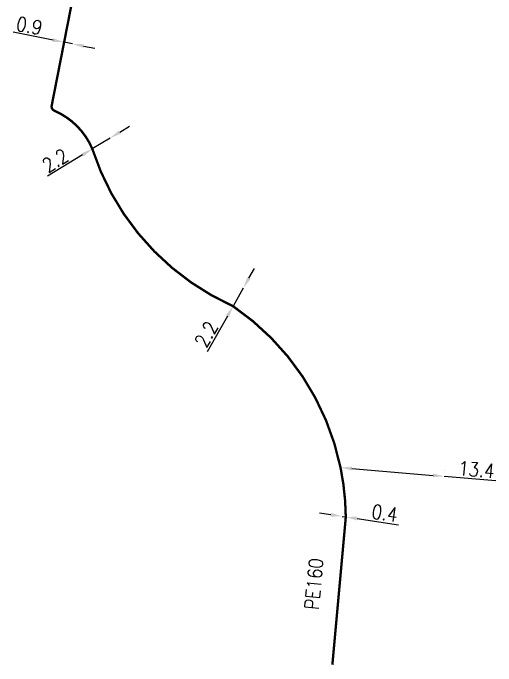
# Model space of a CAD drawing. Header units: millimetres. Extents: x 113011 to 114001, y 124000 to 125001.
# Drawn here: x 113342.9 to 113394, y 123999.9 to 124069.1 of the extents above; entities that cross this region are included whole.
import ezdxf

# ---------------------------------------------------------------- set-up
doc = ezdxf.new("R2010")
doc.units = ezdxf.units.MM
doc.header["$PDMODE"] = 34
doc.linetypes.add('L_25_PE', pattern=[2000, 1000, 1000])
doc.layers.get('Defpoints').update_dxf_attribs({"linetype": 'CONTINUOUS'})
doc.layers.add('L_150', color=1, linetype='CONTINUOUS')
doc.styles.get("Standard").update_dxf_attribs({"font": 'romans.shx', "width": 0.85})
doc.dimstyles.get("Standard").update_dxf_attribs({"dimtxt": 1.5, "dimasz": 1.2, "dimexe": 0.625, "dimexo": 0.625, "dimgap": 0.25, "dimtad": 1, "dimdec": 1, "dimzin": 0, "dimdsep": 46, "dimtxsty": 'Standard', "dimcen": -0.5, "dimadec": 0, "dimazin": 0, "dimtfac": 1, "dimtdec": 1, "dimtmove": 0, "dimatfit": 3, "dimfxl": 0, "dimtolj": 1, "dimtzin": 0, "dimarcsym": 0})

# ---------------------------------------------------------------- blocks, each defined once
blk = doc.blocks.new('*D405')
at = {"layer": 'Defpoints', "color": 0, "linetype": 'Continuous', "transparency": 16777216}
for p in [(113377.712, 124015.733), (113377.712, 124015.733), (113378.108, 124015.674)]:
    blk.add_point(p, dxfattribs=at)
at = {"layer": 'L_150', "color": 0, "linetype": 'Continuous', "lineweight": -2, "transparency": 16777216}
for p, q in [((113376.525, 124015.91), (113375.338, 124016.087)), ((113377.712, 124015.733), (113378.108, 124015.674)), ((113379.295, 124015.497), (113383.678, 124014.844))]:
    blk.add_line(p, q, dxfattribs=at)
at = {"layer": 'L_150', "color": 0, "linetype": 'Continuous', "transparency": 16777216}
for points in [[(113376.555, 124016.108), (113376.496, 124015.712), (113377.712, 124015.733)], [(113379.324, 124015.695), (113379.265, 124015.299), (113378.108, 124015.674)]]:
    blk.add_solid(points, dxfattribs=at)
at = {"layer": 'L_150', "color": 0, "linetype": 'Continuous', "transparency": 16777216, "insert": (113382.227, 124016.071), "char_height": 1.5, "attachment_point": 5, "rotation": 351.52584}
blk.add_mtext('\\A1;0.4', dxfattribs=at)
blk = doc.blocks.new('*D406')
at = {"layer": 'Defpoints', "color": 0, "linetype": 'Continuous', "transparency": 16777216}
for p in [(113377.55, 124020.906), (113388.545, 124019.98), (113388.545, 124019.98)]:
    blk.add_point(p, dxfattribs=at)
at = {"layer": 'L_150', "color": 0, "linetype": 'Continuous', "lineweight": -2, "transparency": 16777216}
for p, q in [((113378.746, 124020.805), (113387.349, 124020.081)), ((113388.597, 124020.603), (113388.597, 124020.603)), ((113388.545, 124019.98), (113393.99, 124019.522))]:
    blk.add_line(p, q, dxfattribs=at)
at = {"layer": 'L_150', "color": 0, "linetype": 'Continuous', "transparency": 16777216}
for points in [[(113378.763, 124021.004), (113378.729, 124020.606), (113377.55, 124020.906)], [(113387.366, 124020.28), (113387.332, 124019.881), (113388.545, 124019.98)]]:
    blk.add_solid(points, dxfattribs=at)
at = {"layer": 'L_150', "color": 0, "linetype": 'Continuous', "transparency": 16777216, "insert": (113391.949, 124020.697), "char_height": 1.5, "attachment_point": 5, "rotation": 355.18735}
blk.add_mtext('\\A1;13.4', dxfattribs=at)
blk = doc.blocks.new('*D407')
at = {"layer": 'Defpoints', "color": 0, "linetype": 'Continuous', "transparency": 16777216}
for p in [(113367.246, 124039.933), (113367.246, 124039.933), (113366.164, 124038.018)]:
    blk.add_point(p, dxfattribs=at)
at = {"layer": 'L_150', "color": 0, "linetype": 'Continuous', "lineweight": -2, "transparency": 16777216}
for p, q in [((113367.835, 124040.978), (113368.425, 124042.023)), ((113367.246, 124039.933), (113366.164, 124038.018)), ((113365.574, 124036.972), (113363.425, 124033.166))]:
    blk.add_line(p, q, dxfattribs=at)
at = {"layer": 'L_150', "color": 0, "linetype": 'Continuous', "transparency": 16777216}
for points in [[(113367.661, 124041.077), (113368.01, 124040.88), (113367.246, 124039.933)], [(113365.4, 124037.071), (113365.748, 124036.874), (113366.164, 124038.018)]]:
    blk.add_solid(points, dxfattribs=at)
at = {"layer": 'L_150', "color": 0, "linetype": 'Continuous', "transparency": 16777216, "insert": (113363.334, 124035.038), "char_height": 1.5, "attachment_point": 5, "rotation": 60.55681}
blk.add_mtext('\\A1;2.2', dxfattribs=at)
blk = doc.blocks.new('*D408')
at = {"layer": 'Defpoints', "color": 0, "linetype": 'Continuous', "transparency": 16777216}
for p in [(113353.132, 124055.841), (113353.132, 124055.841), (113351.254, 124054.695)]:
    blk.add_point(p, dxfattribs=at)
at = {"layer": 'L_150', "color": 0, "linetype": 'Continuous', "lineweight": -2, "transparency": 16777216}
for p, q in [((113354.156, 124056.466), (113355.181, 124057.091)), ((113353.132, 124055.841), (113351.254, 124054.695)), ((113350.23, 124054.07), (113346.498, 124051.793))]:
    blk.add_line(p, q, dxfattribs=at)
at = {"layer": 'L_150', "color": 0, "linetype": 'Continuous', "transparency": 16777216}
for points in [[(113354.052, 124056.637), (113354.26, 124056.295), (113353.132, 124055.841)], [(113350.125, 124054.241), (113350.334, 124053.9), (113351.254, 124054.695)]]:
    blk.add_solid(points, dxfattribs=at)
at = {"layer": 'L_150', "color": 0, "linetype": 'Continuous', "transparency": 16777216, "insert": (113347.331, 124053.473), "char_height": 1.5, "attachment_point": 5, "rotation": 31.3891}
blk.add_mtext('\\A1;2.2', dxfattribs=at)
blk = doc.blocks.new('*D409')
at = {"layer": 'Defpoints', "color": 0, "linetype": 'Continuous', "transparency": 16777216}
for p in [(113348.267, 124066.002), (113349.151, 124065.829), (113349.151, 124065.829)]:
    blk.add_point(p, dxfattribs=at)
at = {"layer": 'L_150', "color": 0, "linetype": 'Continuous', "lineweight": -2, "transparency": 16777216}
for p, q in [((113347.09, 124066.233), (113342.859, 124067.062)), ((113349.151, 124065.829), (113348.267, 124066.002)), ((113350.328, 124065.598), (113351.506, 124065.368))]:
    blk.add_line(p, q, dxfattribs=at)
at = {"layer": 'L_150', "color": 0, "linetype": 'Continuous', "transparency": 16777216}
for points in [[(113347.128, 124066.429), (113347.051, 124066.037), (113348.267, 124066.002)], [(113350.367, 124065.795), (113350.29, 124065.402), (113349.151, 124065.829)]]:
    blk.add_solid(points, dxfattribs=at)
at = {"layer": 'L_150', "color": 0, "linetype": 'Continuous', "transparency": 16777216, "insert": (113344.578, 124067.744), "char_height": 1.5, "attachment_point": 5, "rotation": 348.9151}
blk.add_mtext('\\A1;0.9', dxfattribs=at)

msp = doc.modelspace()

# ---------------------------------------------------------------- linework, layer by layer
at = {"layer": 'L_150', "linetype": 'L_25_PE', "const_width": 0.25, "flags": 128}
msp.add_lwpolyline([(113376.685, 124000), (113378.108, 124015.674), (113378.108, 124015.674), (113378.108, 124015.674), (113378.108, 124015.674, 0.048153), (113377.55, 124020.906, 0.194807), (113366.164, 124038.018), (113366.164, 124038.018), (113366.164, 124038.018, -0.212342), (113351.254, 124054.695), (113351.254, 124054.695), (113351.254, 124054.695, 0.19356), (113347.246, 124058.739, -0.352852), (113346.953, 124059.294), (113348.267, 124066.002), (113349.661, 124073.116, -0.326448), (113350.094, 124073.517), (113350.094, 124073.517, 0.193934), (113360.982, 124077.6), (113360.982, 124077.6), (113360.982, 124077.6, -0.144493), (113371.855, 124081.559, 0.122315), (113375.873, 124083.239), (113375.873, 124083.239), (113375.873, 124083.239, 0.164173), (113381.865, 124092.98), (113381.865, 124092.98), (113384.869, 124105.483), (113385.354, 124116.528), (113385.515, 124138.196), (113384.869, 124152.353), (113384.417, 124165.8), (113382.866, 124193.166), (113381.649, 124216.19), (113381.42, 124218.28), (113381.351, 124219.183)], format="xyb", dxfattribs=at)

# ---------------------------------------------------------------- texts
at = {"layer": 'L_150', "linetype": 'Continuous', "width": 0.85}
msp.add_text('PE160', height=1.5, rotation=84.81455, dxfattribs=at).set_placement((113375.242, 124005.786))

# ---------------------------------------------------------------- dimensions: what is measured, and where the dimension line sits
at = {"layer": 'L_150', "linetype": 'Continuous'}
for base, p1, p2, angle, picture, middle in [((113349.151, 124065.829), (113348.267, 124066.002), (113349.151, 124065.829), 168.9151, '*D409', (113344.386, 124066.763)), ((113353.132, 124055.841), (113351.254, 124054.695), (113353.132, 124055.841), 211.3891, '*D408', (113347.851, 124052.619)), ((113367.246, 124039.933), (113366.164, 124038.018), (113367.246, 124039.933), 240.55681, '*D407', (113364.205, 124034.547)), ((113377.712, 124015.733), (113378.108, 124015.674), (113377.712, 124015.733), 351.52584, '*D405', (113382.08, 124015.082))]:
    dim = msp.add_linear_dim(base=base, p1=p1, p2=p2, angle=angle, dimstyle='Standard', dxfattribs=at)
    dim.commit()
    dim.dimension.update_dxf_attribs({"geometry": picture, "text_midpoint": middle, "dimtype": 160})
dim = msp.add_linear_dim(base=(113388.545, 124019.98), p1=(113377.55, 124020.906), p2=(113388.545, 124019.98), angle=175.18735, text='13.4', dimstyle='Standard', dxfattribs=at)
dim.commit()
dim.dimension.update_dxf_attribs({"geometry": '*D406', "text_midpoint": (113391.865, 124019.7), "dimtype": 160})

doc.saveas('drawing.dxf')
